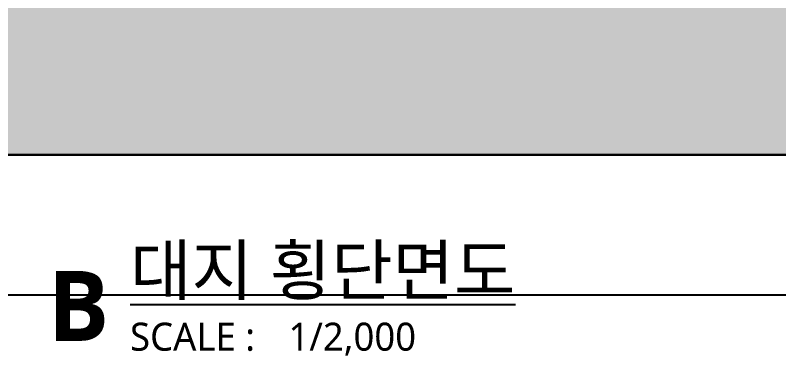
# Model space of a CAD drawing. Header units: millimetres. Extents: x 922366 to 1647943, y -534868 to 518781.
# Drawn here: x 1188746 to 1297848, y 119379 to 168003 of the extents above; entities that cross this region are included whole.
import ezdxf
from ezdxf.enums import TextEntityAlignment as Align

# ---------------------------------------------------------------- set-up
doc = ezdxf.new("R2010")
doc.units = ezdxf.units.MM
doc.layers.get('Defpoints').update_dxf_attribs({"color": 137})
doc.layers.add('SYM', color=6, linetype='Continuous')
doc.styles.add('스타일1', font='malgun.ttf')
doc.styles.add('스타일2', font='malgunbd.ttf')

# ---------------------------------------------------------------- blocks, each defined once
blk = doc.blocks.new('dwgtitle')
at = {"layer": 'SYM', "color": 3, "style": '스타일1'}
blk.add_text('SCALE :', height=4, dxfattribs=at).set_placement((12.25, -1.4))
for tag, p, height in [('%%UTITLE', (12.25, 6.59), 7), ('1/100', (34.89, -1.4), 4)]:
    blk.add_attdef(tag, p, '', height=height, dxfattribs=at)
at = {"layer": 'SYM', "color": 6, "style": '스타일2'}
blk.add_attdef('A', text='', height=10, dxfattribs=at).set_placement((4.89, 5), align=Align.MIDDLE)

msp = doc.modelspace()

# ---------------------------------------------------------------- hatches: boundary and pattern name
h = msp.add_hatch(color=252)
h.dxf.hatch_style = 1
h.paths.add_polyline_path([(1356600, 168682.7), (1306200.5, 180622), (1298873.2, 180622), (1296822.2, 180122), (1282285, 180122), (1275970, 178962), (1272395, 178652), (1257535, 177762), (1251760, 177762), (1251760, 178022), (1251860, 178652), (1199192.5, 178652), (1199192.5, 179322), (1199865, 179322), (1199865, 179868.5), (1199865, 180622), (1171381.9, 180622), (1170685, 180622), (1167766.4, 180086.2), (1165888.6, 179122), (1154535, 179122), (1154535, 179422), (1154030.1, 179422), (1135400, 191492.6), (1105400, 199550.2), (1105400, 148088.7), (1356600, 148088.7)])

# ---------------------------------------------------------------- linework, layer by layer
at = {"layer": 'Defpoints'}
for points in [[(1356600, 263660.7), (1105400, 263660.7), (1105400, 128088.7), (1356600, 128088.7)], [(1325885, 243660.7), (1136085, 243660.7), (1136085, 148088.7), (1325885, 148088.7)]]:
    msp.add_lwpolyline(points, close=True, dxfattribs=at)
msp.add_lwpolyline([(1170685, 180622), (1199865, 180622), (1199865, 179868.5), (1199865, 179322), (1199295, 179322), (1199295, 178822), (1199192.5, 178822), (1199192.5, 178652), (1251860, 178652), (1251860, 178022), (1251760, 178022), (1251760, 177762), (1257535, 177762), (1272395, 178652), (1275970, 178962), (1282285, 180122), (1296822.2, 180122), (1298873.2, 180622), (1306200.5, 180622), (1356600, 168682.7), (1356600, 148088.7), (1105400, 148088.7)], dxfattribs=at)

# ---------------------------------------------------------------- block references
at = {"layer": 'SYM', "xscale": 1000, "yscale": 1000, "zscale": 1000}
msp.add_blockref('dwgtitle', (1192897.4, 121498.7), dxfattribs=at).add_auto_attribs({'%%UTITLE': '%%u대지 횡단면도', '1/100': '1/2,000', 'A': 'B'})

doc.saveas('drawing.dxf')
